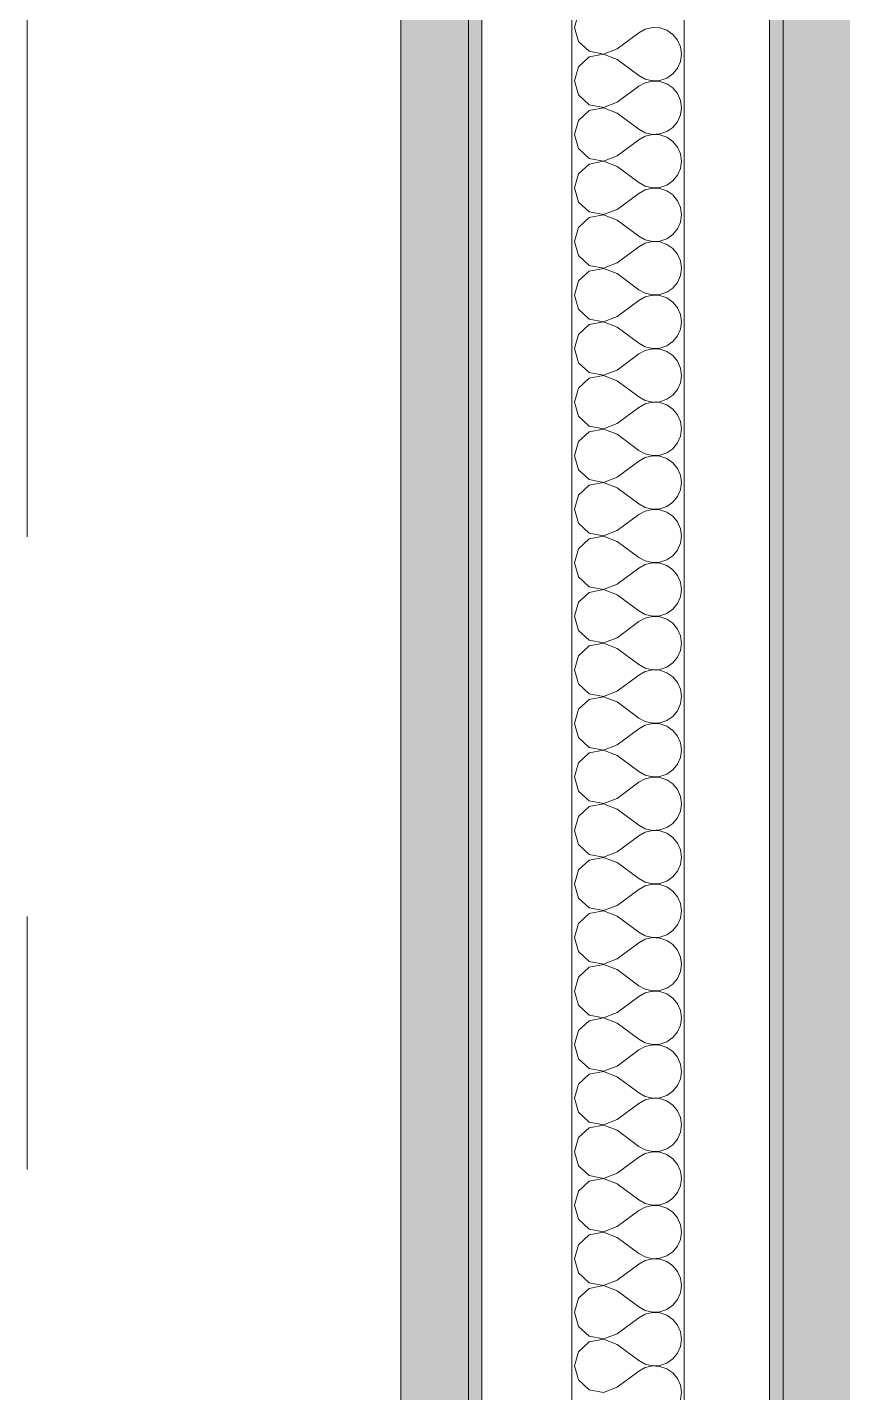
# Model space of a CAD drawing. Header units: millimetres. Extents: x -48147 to 1428745, y -495156 to 18123.
# Drawn here: x 1375173 to 1375628, y -477062 to -476301 of the extents above; entities that cross this region are included whole.
import ezdxf
from ezdxf.enums import TextEntityAlignment as Align

# ---------------------------------------------------------------- set-up
doc = ezdxf.new("R2010")
doc.units = ezdxf.units.MM
doc.header["$MEASUREMENT"] = 0
doc.linetypes.add('Double Dashed', pattern=[1093.611073, 529.166651, -211.666656, 141.111112, -211.666656])
doc.linetypes.add('Wipeout_Contour', pattern=[1000, 0, -1000])
doc.layers.add('New_A-15-MG_Structural_Grid_Phase_2', color=7, linetype='Continuous')
doc.layers.add('New_A-25-M_Wall_Int', color=7, linetype='Continuous')
doc.layers.add('New_A-15-MG_Structural_Grid_Phase_2_Pen_No__222', color=7, linetype='Continuous', lineweight=13, true_color=0x65af33)
doc.layers.add('New_A-25-M_Wall_Int_Pen_No__107', color=7, linetype='Continuous', lineweight=15, true_color=0xa6a6a6)
doc.layers.add('New_A-25-M_Wall_Int_Pen_No__1', color=7, linetype='Continuous', lineweight=13)
doc.styles.add('GENERATED_STYLE_2', font='')
doc.styles.get('GENERATED_STYLE_2').set_extended_font_data('Swis721 BT')

# ---------------------------------------------------------------- blocks, each defined once
blk = doc.blocks.new('*X47', base_point=(1341556.51, -489898.95))
at = {"layer": 'New_A-25-M_Wall_Int_Pen_No__107', "linetype": 'Continuous'}
for p, q in [((1375480.9, -476293.17), (1375478.67, -476301.02)), ((1375478.67, -476301.02), (1375480.9, -476308.87)), ((1375502.55, -476312.96), (1375514.49, -476304)), ((1375518.09, -476302.01), (1375514.49, -476304)), ((1375522.11, -476301.08), (1375518.09, -476302.01)), ((1375526.22, -476301.28), (1375522.11, -476301.08)), ((1375530.12, -476302.6), (1375526.22, -476301.28)), ((1375533.52, -476304.93), (1375530.12, -476302.6)), ((1375480.9, -476308.87), (1375486.92, -476314.37)), ((1375536.14, -476308.1), (1375533.52, -476304.93)), ((1375537.81, -476311.87), (1375536.14, -476308.1)), ((1375538.37, -476315.95), (1375537.81, -476311.87)), ((1375486.92, -476317.52), (1375480.9, -476323.03)), ((1375486.92, -476314.37), (1375494.93, -476315.89)), ((1375494.93, -476316.01), (1375486.92, -476317.52)), ((1375494.93, -476315.89), (1375502.55, -476312.96)), ((1375502.55, -476318.93), (1375494.93, -476316.01)), ((1375502.55, -476318.93), (1375514.49, -476327.89)), ((1375537.81, -476320.03), (1375538.37, -476315.95)), ((1375480.9, -476323.03), (1375478.67, -476330.87)), ((1375530.12, -476329.3), (1375533.52, -476326.97)), ((1375533.52, -476326.97), (1375536.14, -476323.79)), ((1375536.14, -476323.79), (1375537.81, -476320.03)), ((1375478.67, -476330.87), (1375480.9, -476338.72)), ((1375502.55, -476342.82), (1375514.49, -476333.86)), ((1375514.49, -476327.89), (1375518.09, -476329.88)), ((1375518.09, -476331.87), (1375514.49, -476333.86)), ((1375518.09, -476329.88), (1375522.11, -476330.81)), ((1375522.11, -476330.93), (1375518.09, -476331.87)), ((1375522.11, -476330.81), (1375526.22, -476330.61)), ((1375526.22, -476331.13), (1375522.11, -476330.93)), ((1375526.22, -476330.61), (1375530.12, -476329.3)), ((1375530.12, -476332.45), (1375526.22, -476331.13)), ((1375533.52, -476334.78), (1375530.12, -476332.45)), ((1375480.9, -476338.72), (1375486.92, -476344.22)), ((1375536.14, -476337.95), (1375533.52, -476334.78)), ((1375537.81, -476341.72), (1375536.14, -476337.95)), ((1375538.37, -476345.8), (1375537.81, -476341.72)), ((1375486.92, -476347.38), (1375480.9, -476352.88)), ((1375486.92, -476344.22), (1375494.93, -476345.74)), ((1375494.93, -476345.86), (1375486.92, -476347.38)), ((1375494.93, -476345.74), (1375502.55, -476342.82)), ((1375502.55, -476348.79), (1375494.93, -476345.86)), ((1375502.55, -476348.79), (1375514.49, -476357.74)), ((1375536.14, -476353.65), (1375537.81, -476349.88)), ((1375537.81, -476349.88), (1375538.37, -476345.8)), ((1375480.9, -476352.88), (1375478.67, -476360.73)), ((1375530.12, -476359.15), (1375533.52, -476356.82)), ((1375533.52, -476356.82), (1375536.14, -476353.65)), ((1375478.67, -476360.73), (1375480.9, -476368.58)), ((1375502.55, -476372.67), (1375514.49, -476363.71)), ((1375514.49, -476357.74), (1375518.09, -476359.74)), ((1375518.09, -476361.72), (1375514.49, -476363.71)), ((1375518.09, -476359.74), (1375522.11, -476360.67)), ((1375522.11, -476360.79), (1375518.09, -476361.72)), ((1375522.11, -476360.67), (1375526.22, -476360.47)), ((1375526.22, -476360.99), (1375522.11, -476360.79)), ((1375526.22, -476360.47), (1375530.12, -476359.15)), ((1375530.12, -476362.3), (1375526.22, -476360.99)), ((1375533.52, -476364.64), (1375530.12, -476362.3)), ((1375536.14, -476367.81), (1375533.52, -476364.64)), ((1375480.9, -476368.58), (1375486.92, -476374.08)), ((1375494.93, -476375.59), (1375502.55, -476372.67)), ((1375537.81, -476371.58), (1375536.14, -476367.81)), ((1375538.37, -476375.66), (1375537.81, -476371.58)), ((1375486.92, -476377.23), (1375480.9, -476382.73)), ((1375486.92, -476374.08), (1375494.93, -476375.59)), ((1375494.93, -476375.72), (1375486.92, -476377.23)), ((1375502.55, -476378.64), (1375494.93, -476375.72)), ((1375502.55, -476378.64), (1375514.49, -476387.6)), ((1375536.14, -476383.5), (1375537.81, -476379.73)), ((1375537.81, -476379.73), (1375538.37, -476375.66)), ((1375480.9, -476382.73), (1375478.67, -476390.58)), ((1375514.49, -476387.6), (1375518.09, -476389.59)), ((1375530.12, -476389.01), (1375533.52, -476386.67)), ((1375533.52, -476386.67), (1375536.14, -476383.5)), ((1375478.67, -476390.58), (1375480.9, -476398.43)), ((1375502.55, -476402.52), (1375514.49, -476393.57)), ((1375518.09, -476391.57), (1375514.49, -476393.57)), ((1375518.09, -476389.59), (1375522.11, -476390.52)), ((1375522.11, -476390.64), (1375518.09, -476391.57)), ((1375522.11, -476390.52), (1375526.22, -476390.32)), ((1375526.22, -476390.84), (1375522.11, -476390.64)), ((1375526.22, -476390.32), (1375530.12, -476389.01)), ((1375530.12, -476392.16), (1375526.22, -476390.84)), ((1375533.52, -476394.49), (1375530.12, -476392.16)), ((1375536.14, -476397.66), (1375533.52, -476394.49)), ((1375480.9, -476398.43), (1375486.92, -476403.93)), ((1375494.93, -476405.45), (1375502.55, -476402.52)), ((1375537.81, -476401.43), (1375536.14, -476397.66)), ((1375538.37, -476405.51), (1375537.81, -476401.43)), ((1375486.92, -476407.09), (1375480.9, -476412.59)), ((1375486.92, -476403.93), (1375494.93, -476405.45)), ((1375494.93, -476405.57), (1375486.92, -476407.09)), ((1375502.55, -476408.49), (1375494.93, -476405.57)), ((1375502.55, -476408.49), (1375514.49, -476417.45)), ((1375536.14, -476413.36), (1375537.81, -476409.59)), ((1375537.81, -476409.59), (1375538.37, -476405.51)), ((1375480.9, -476412.59), (1375478.67, -476420.44)), ((1375514.49, -476417.45), (1375518.09, -476419.44)), ((1375530.12, -476418.86), (1375533.52, -476416.53)), ((1375533.52, -476416.53), (1375536.14, -476413.36)), ((1375478.67, -476420.44), (1375480.9, -476428.28)), ((1375502.55, -476432.38), (1375514.49, -476423.42)), ((1375518.09, -476421.43), (1375514.49, -476423.42)), ((1375518.09, -476419.44), (1375522.11, -476420.38)), ((1375522.11, -476420.5), (1375518.09, -476421.43)), ((1375522.11, -476420.38), (1375526.22, -476420.18)), ((1375526.22, -476420.7), (1375522.11, -476420.5)), ((1375526.22, -476420.18), (1375530.12, -476418.86)), ((1375530.12, -476422.01), (1375526.22, -476420.7)), ((1375533.52, -476424.34), (1375530.12, -476422.01)), ((1375536.14, -476427.52), (1375533.52, -476424.34)), ((1375480.9, -476428.28), (1375486.92, -476433.79)), ((1375494.93, -476435.3), (1375502.55, -476432.38)), ((1375537.81, -476431.28), (1375536.14, -476427.52)), ((1375538.37, -476435.36), (1375537.81, -476431.28)), ((1375486.92, -476436.94), (1375480.9, -476442.44)), ((1375486.92, -476433.79), (1375494.93, -476435.3)), ((1375494.93, -476435.42), (1375486.92, -476436.94)), ((1375502.55, -476438.35), (1375494.93, -476435.42)), ((1375502.55, -476438.35), (1375514.49, -476447.31)), ((1375536.14, -476443.21), (1375537.81, -476439.44)), ((1375537.81, -476439.44), (1375538.37, -476435.36)), ((1375480.9, -476442.44), (1375478.67, -476450.29)), ((1375514.49, -476447.31), (1375518.09, -476449.3)), ((1375526.22, -476450.03), (1375530.12, -476448.71)), ((1375530.12, -476448.71), (1375533.52, -476446.38)), ((1375533.52, -476446.38), (1375536.14, -476443.21)), ((1375478.67, -476450.29), (1375480.9, -476458.14)), ((1375502.55, -476462.23), (1375514.49, -476453.28)), ((1375518.09, -476451.28), (1375514.49, -476453.28)), ((1375518.09, -476449.3), (1375522.11, -476450.23)), ((1375522.11, -476450.35), (1375518.09, -476451.28)), ((1375522.11, -476450.23), (1375526.22, -476450.03)), ((1375526.22, -476450.55), (1375522.11, -476450.35)), ((1375530.12, -476451.87), (1375526.22, -476450.55)), ((1375533.52, -476454.2), (1375530.12, -476451.87)), ((1375536.14, -476457.37), (1375533.52, -476454.2)), ((1375480.9, -476458.14), (1375486.92, -476463.64)), ((1375486.92, -476463.64), (1375494.93, -476465.16)), ((1375494.93, -476465.16), (1375502.55, -476462.23)), ((1375537.81, -476461.14), (1375536.14, -476457.37)), ((1375538.37, -476465.22), (1375537.81, -476461.14)), ((1375486.92, -476466.79), (1375480.9, -476472.3)), ((1375494.93, -476465.28), (1375486.92, -476466.79)), ((1375502.55, -476468.2), (1375494.93, -476465.28)), ((1375502.55, -476468.2), (1375514.49, -476477.16)), ((1375536.14, -476473.07), (1375537.81, -476469.3)), ((1375537.81, -476469.3), (1375538.37, -476465.22)), ((1375480.9, -476472.3), (1375478.67, -476480.14)), ((1375514.49, -476477.16), (1375518.09, -476479.15)), ((1375518.09, -476479.15), (1375522.11, -476480.08)), ((1375526.22, -476479.89), (1375530.12, -476478.57)), ((1375530.12, -476478.57), (1375533.52, -476476.24)), ((1375533.52, -476476.24), (1375536.14, -476473.07)), ((1375478.67, -476480.14), (1375480.9, -476487.99)), ((1375502.55, -476492.09), (1375514.49, -476483.13)), ((1375518.09, -476481.14), (1375514.49, -476483.13)), ((1375522.11, -476480.21), (1375518.09, -476481.14)), ((1375522.11, -476480.08), (1375526.22, -476479.89)), ((1375526.22, -476480.4), (1375522.11, -476480.21)), ((1375530.12, -476481.72), (1375526.22, -476480.4)), ((1375533.52, -476484.05), (1375530.12, -476481.72)), ((1375536.14, -476487.22), (1375533.52, -476484.05)), ((1375480.9, -476487.99), (1375486.92, -476493.5)), ((1375486.92, -476493.5), (1375494.93, -476495.01)), ((1375494.93, -476495.01), (1375502.55, -476492.09)), ((1375537.81, -476490.99), (1375536.14, -476487.22)), ((1375538.37, -476495.07), (1375537.81, -476490.99)), ((1375480.9, -476502.15), (1375478.67, -476510)), ((1375486.92, -476496.65), (1375480.9, -476502.15)), ((1375494.93, -476495.13), (1375486.92, -476496.65)), ((1375502.55, -476498.06), (1375494.93, -476495.13)), ((1375502.55, -476498.06), (1375514.49, -476507.01)), ((1375536.14, -476502.92), (1375537.81, -476499.15)), ((1375537.81, -476499.15), (1375538.37, -476495.07)), ((1375514.49, -476507.01), (1375518.09, -476509.01)), ((1375518.09, -476509.01), (1375522.11, -476509.94)), ((1375522.11, -476509.94), (1375526.22, -476509.74)), ((1375526.22, -476509.74), (1375530.12, -476508.42)), ((1375530.12, -476508.42), (1375533.52, -476506.09)), ((1375533.52, -476506.09), (1375536.14, -476502.92)), ((1375478.67, -476510), (1375480.9, -476517.85)), ((1375502.55, -476521.94), (1375514.49, -476512.98)), ((1375518.09, -476510.99), (1375514.49, -476512.98)), ((1375522.11, -476510.06), (1375518.09, -476510.99)), ((1375526.22, -476510.26), (1375522.11, -476510.06)), ((1375530.12, -476511.58), (1375526.22, -476510.26)), ((1375533.52, -476513.91), (1375530.12, -476511.58)), ((1375536.14, -476517.08), (1375533.52, -476513.91)), ((1375537.81, -476520.85), (1375536.14, -476517.08)), ((1375480.9, -476517.85), (1375486.92, -476523.35)), ((1375486.92, -476523.35), (1375494.93, -476524.87)), ((1375494.93, -476524.99), (1375486.92, -476526.5)), ((1375494.93, -476524.87), (1375502.55, -476521.94)), ((1375502.55, -476527.91), (1375494.93, -476524.99)), ((1375538.37, -476524.93), (1375537.81, -476520.85)), ((1375537.81, -476529.01), (1375538.37, -476524.93)), ((1375480.9, -476532.01), (1375478.67, -476539.85)), ((1375486.92, -476526.5), (1375480.9, -476532.01)), ((1375502.55, -476527.91), (1375514.49, -476536.87)), ((1375536.14, -476532.77), (1375537.81, -476529.01)), ((1375478.67, -476539.85), (1375480.9, -476547.7)), ((1375514.49, -476536.87), (1375518.09, -476538.86)), ((1375518.09, -476538.86), (1375522.11, -476539.79)), ((1375522.11, -476539.91), (1375518.09, -476540.85)), ((1375522.11, -476539.79), (1375526.22, -476539.59)), ((1375526.22, -476540.11), (1375522.11, -476539.91)), ((1375526.22, -476539.59), (1375530.12, -476538.28)), ((1375530.12, -476541.43), (1375526.22, -476540.11)), ((1375530.12, -476538.28), (1375533.52, -476535.95)), ((1375533.52, -476535.95), (1375536.14, -476532.77)), ((1375480.9, -476547.7), (1375486.92, -476553.2)), ((1375502.55, -476551.8), (1375514.49, -476542.84)), ((1375518.09, -476540.85), (1375514.49, -476542.84)), ((1375533.52, -476543.76), (1375530.12, -476541.43)), ((1375536.14, -476546.93), (1375533.52, -476543.76)), ((1375537.81, -476550.7), (1375536.14, -476546.93)), ((1375486.92, -476553.2), (1375494.93, -476554.72)), ((1375494.93, -476554.84), (1375486.92, -476556.36)), ((1375494.93, -476554.72), (1375502.55, -476551.8)), ((1375502.55, -476557.77), (1375494.93, -476554.84)), ((1375538.37, -476554.78), (1375537.81, -476550.7)), ((1375537.81, -476558.86), (1375538.37, -476554.78)), ((1375480.9, -476561.86), (1375478.67, -476569.71)), ((1375486.92, -476556.36), (1375480.9, -476561.86)), ((1375502.55, -476557.77), (1375514.49, -476566.72)), ((1375533.52, -476565.8), (1375536.14, -476562.63)), ((1375536.14, -476562.63), (1375537.81, -476558.86)), ((1375478.67, -476569.71), (1375480.9, -476577.56)), ((1375514.49, -476566.72), (1375518.09, -476568.72)), ((1375518.09, -476570.7), (1375514.49, -476572.69)), ((1375518.09, -476568.72), (1375522.11, -476569.65)), ((1375522.11, -476569.77), (1375518.09, -476570.7)), ((1375522.11, -476569.65), (1375526.22, -476569.45)), ((1375526.22, -476569.97), (1375522.11, -476569.77)), ((1375526.22, -476569.45), (1375530.12, -476568.13)), ((1375530.12, -476571.28), (1375526.22, -476569.97)), ((1375530.12, -476568.13), (1375533.52, -476565.8)), ((1375480.9, -476577.56), (1375486.92, -476583.06)), ((1375502.55, -476581.65), (1375514.49, -476572.69)), ((1375533.52, -476573.62), (1375530.12, -476571.28)), ((1375536.14, -476576.79), (1375533.52, -476573.62)), ((1375537.81, -476580.56), (1375536.14, -476576.79)), ((1375486.92, -476583.06), (1375494.93, -476584.57)), ((1375494.93, -476584.7), (1375486.92, -476586.21)), ((1375494.93, -476584.57), (1375502.55, -476581.65)), ((1375502.55, -476587.62), (1375494.93, -476584.7)), ((1375538.37, -476584.63), (1375537.81, -476580.56)), ((1375537.81, -476588.71), (1375538.37, -476584.63)), ((1375480.9, -476591.71), (1375478.67, -476599.56)), ((1375486.92, -476586.21), (1375480.9, -476591.71)), ((1375502.55, -476587.62), (1375514.49, -476596.58)), ((1375533.52, -476595.65), (1375536.14, -476592.48)), ((1375536.14, -476592.48), (1375537.81, -476588.71)), ((1375478.67, -476599.56), (1375480.9, -476607.41)), ((1375514.49, -476596.58), (1375518.09, -476598.57)), ((1375518.09, -476600.55), (1375514.49, -476602.55)), ((1375518.09, -476598.57), (1375522.11, -476599.5)), ((1375522.11, -476599.62), (1375518.09, -476600.55)), ((1375522.11, -476599.5), (1375526.22, -476599.3)), ((1375526.22, -476599.82), (1375522.11, -476599.62)), ((1375526.22, -476599.3), (1375530.12, -476597.99)), ((1375530.12, -476601.14), (1375526.22, -476599.82)), ((1375530.12, -476597.99), (1375533.52, -476595.65)), ((1375533.52, -476603.47), (1375530.12, -476601.14)), ((1375480.9, -476607.41), (1375486.92, -476612.91)), ((1375502.55, -476611.5), (1375514.49, -476602.55)), ((1375536.14, -476606.64), (1375533.52, -476603.47)), ((1375537.81, -476610.41), (1375536.14, -476606.64)), ((1375486.92, -476616.06), (1375480.9, -476621.57)), ((1375486.92, -476612.91), (1375494.93, -476614.43)), ((1375494.93, -476614.55), (1375486.92, -476616.06)), ((1375494.93, -476614.43), (1375502.55, -476611.5)), ((1375502.55, -476617.47), (1375494.93, -476614.55)), ((1375538.37, -476614.49), (1375537.81, -476610.41)), ((1375537.81, -476618.57), (1375538.37, -476614.49)), ((1375480.9, -476621.57), (1375478.67, -476629.42)), ((1375502.55, -476617.47), (1375514.49, -476626.43)), ((1375533.52, -476625.51), (1375536.14, -476622.34)), ((1375536.14, -476622.34), (1375537.81, -476618.57)), ((1375478.67, -476629.42), (1375480.9, -476637.26)), ((1375514.49, -476626.43), (1375518.09, -476628.42)), ((1375518.09, -476630.41), (1375514.49, -476632.4)), ((1375518.09, -476628.42), (1375522.11, -476629.36)), ((1375522.11, -476629.48), (1375518.09, -476630.41)), ((1375522.11, -476629.36), (1375526.22, -476629.16)), ((1375526.22, -476629.68), (1375522.11, -476629.48)), ((1375526.22, -476629.16), (1375530.12, -476627.84)), ((1375530.12, -476630.99), (1375526.22, -476629.68)), ((1375530.12, -476627.84), (1375533.52, -476625.51)), ((1375533.52, -476633.32), (1375530.12, -476630.99)), ((1375480.9, -476637.26), (1375486.92, -476642.77)), ((1375502.55, -476641.36), (1375514.49, -476632.4)), ((1375536.14, -476636.5), (1375533.52, -476633.32)), ((1375537.81, -476640.26), (1375536.14, -476636.5)), ((1375486.92, -476645.92), (1375480.9, -476651.42)), ((1375486.92, -476642.77), (1375494.93, -476644.28)), ((1375494.93, -476644.4), (1375486.92, -476645.92)), ((1375494.93, -476644.28), (1375502.55, -476641.36)), ((1375502.55, -476647.33), (1375494.93, -476644.4)), ((1375538.37, -476644.34), (1375537.81, -476640.26)), ((1375537.81, -476648.42), (1375538.37, -476644.34)), ((1375480.9, -476651.42), (1375478.67, -476659.27)), ((1375502.55, -476647.33), (1375514.49, -476656.28)), ((1375533.52, -476655.36), (1375536.14, -476652.19)), ((1375536.14, -476652.19), (1375537.81, -476648.42)), ((1375478.67, -476659.27), (1375480.9, -476667.12)), ((1375514.49, -476656.28), (1375518.09, -476658.28)), ((1375518.09, -476660.26), (1375514.49, -476662.26)), ((1375518.09, -476658.28), (1375522.11, -476659.21)), ((1375522.11, -476659.33), (1375518.09, -476660.26)), ((1375522.11, -476659.21), (1375526.22, -476659.01)), ((1375526.22, -476659.53), (1375522.11, -476659.33)), ((1375526.22, -476659.01), (1375530.12, -476657.69)), ((1375530.12, -476660.85), (1375526.22, -476659.53)), ((1375530.12, -476657.69), (1375533.52, -476655.36)), ((1375533.52, -476663.18), (1375530.12, -476660.85)), ((1375480.9, -476667.12), (1375486.92, -476672.62)), ((1375502.55, -476671.21), (1375514.49, -476662.26)), ((1375536.14, -476666.35), (1375533.52, -476663.18)), ((1375537.81, -476670.12), (1375536.14, -476666.35)), ((1375486.92, -476675.77), (1375480.9, -476681.28)), ((1375486.92, -476672.62), (1375494.93, -476674.14)), ((1375494.93, -476674.26), (1375486.92, -476675.77)), ((1375494.93, -476674.14), (1375502.55, -476671.21)), ((1375502.55, -476677.18), (1375494.93, -476674.26)), ((1375502.55, -476677.18), (1375514.49, -476686.14)), ((1375538.37, -476674.2), (1375537.81, -476670.12)), ((1375537.81, -476678.28), (1375538.37, -476674.2)), ((1375480.9, -476681.28), (1375478.67, -476689.12)), ((1375533.52, -476685.22), (1375536.14, -476682.05)), ((1375536.14, -476682.05), (1375537.81, -476678.28)), ((1375478.67, -476689.12), (1375480.9, -476696.97)), ((1375502.55, -476701.07), (1375514.49, -476692.11)), ((1375514.49, -476686.14), (1375518.09, -476688.13)), ((1375518.09, -476690.12), (1375514.49, -476692.11)), ((1375518.09, -476688.13), (1375522.11, -476689.06)), ((1375522.11, -476689.18), (1375518.09, -476690.12)), ((1375522.11, -476689.06), (1375526.22, -476688.86)), ((1375526.22, -476689.38), (1375522.11, -476689.18)), ((1375526.22, -476688.86), (1375530.12, -476687.55)), ((1375530.12, -476690.7), (1375526.22, -476689.38)), ((1375530.12, -476687.55), (1375533.52, -476685.22)), ((1375533.52, -476693.03), (1375530.12, -476690.7)), ((1375480.9, -476696.97), (1375486.92, -476702.48)), ((1375536.14, -476696.2), (1375533.52, -476693.03)), ((1375537.81, -476699.97), (1375536.14, -476696.2)), ((1375538.37, -476704.05), (1375537.81, -476699.97)), ((1375486.92, -476705.63), (1375480.9, -476711.13)), ((1375486.92, -476702.48), (1375494.93, -476703.99)), ((1375494.93, -476704.11), (1375486.92, -476705.63)), ((1375494.93, -476703.99), (1375502.55, -476701.07)), ((1375502.55, -476707.04), (1375494.93, -476704.11)), ((1375502.55, -476707.04), (1375514.49, -476715.99)), ((1375537.81, -476708.13), (1375538.37, -476704.05)), ((1375480.9, -476711.13), (1375478.67, -476718.98)), ((1375530.12, -476717.4), (1375533.52, -476715.07)), ((1375533.52, -476715.07), (1375536.14, -476711.9)), ((1375536.14, -476711.9), (1375537.81, -476708.13)), ((1375478.67, -476718.98), (1375480.9, -476726.83)), ((1375502.55, -476730.92), (1375514.49, -476721.96)), ((1375514.49, -476715.99), (1375518.09, -476717.99)), ((1375518.09, -476719.97), (1375514.49, -476721.96)), ((1375518.09, -476717.99), (1375522.11, -476718.92)), ((1375522.11, -476719.04), (1375518.09, -476719.97)), ((1375522.11, -476718.92), (1375526.22, -476718.72)), ((1375526.22, -476719.24), (1375522.11, -476719.04)), ((1375526.22, -476718.72), (1375530.12, -476717.4)), ((1375530.12, -476720.55), (1375526.22, -476719.24)), ((1375533.52, -476722.89), (1375530.12, -476720.55)), ((1375536.14, -476726.06), (1375533.52, -476722.89)), ((1375480.9, -476726.83), (1375486.92, -476732.33)), ((1375537.81, -476729.83), (1375536.14, -476726.06)), ((1375538.37, -476733.91), (1375537.81, -476729.83)), ((1375486.92, -476735.48), (1375480.9, -476740.99)), ((1375486.92, -476732.33), (1375494.93, -476733.85)), ((1375494.93, -476733.97), (1375486.92, -476735.48)), ((1375494.93, -476733.85), (1375502.55, -476730.92)), ((1375502.55, -476736.89), (1375494.93, -476733.97)), ((1375502.55, -476736.89), (1375514.49, -476745.85)), ((1375536.14, -476741.75), (1375537.81, -476737.99)), ((1375537.81, -476737.99), (1375538.37, -476733.91)), ((1375480.9, -476740.99), (1375478.67, -476748.83)), ((1375530.12, -476747.26), (1375533.52, -476744.92)), ((1375533.52, -476744.92), (1375536.14, -476741.75)), ((1375478.67, -476748.83), (1375480.9, -476756.68)), ((1375502.55, -476760.77), (1375514.49, -476751.82)), ((1375514.49, -476745.85), (1375518.09, -476747.84)), ((1375518.09, -476749.83), (1375514.49, -476751.82)), ((1375518.09, -476747.84), (1375522.11, -476748.77)), ((1375522.11, -476748.89), (1375518.09, -476749.83)), ((1375522.11, -476748.77), (1375526.22, -476748.57)), ((1375526.22, -476749.09), (1375522.11, -476748.89)), ((1375526.22, -476748.57), (1375530.12, -476747.26)), ((1375530.12, -476750.41), (1375526.22, -476749.09)), ((1375533.52, -476752.74), (1375530.12, -476750.41)), ((1375536.14, -476755.91), (1375533.52, -476752.74)), ((1375480.9, -476756.68), (1375486.92, -476762.18)), ((1375494.93, -476763.7), (1375502.55, -476760.77)), ((1375537.81, -476759.68), (1375536.14, -476755.91)), ((1375538.37, -476763.76), (1375537.81, -476759.68)), ((1375486.92, -476765.34), (1375480.9, -476770.84)), ((1375486.92, -476762.18), (1375494.93, -476763.7)), ((1375494.93, -476763.82), (1375486.92, -476765.34)), ((1375502.55, -476766.75), (1375494.93, -476763.82)), ((1375502.55, -476766.75), (1375514.49, -476775.7)), ((1375536.14, -476771.61), (1375537.81, -476767.84)), ((1375537.81, -476767.84), (1375538.37, -476763.76)), ((1375480.9, -476770.84), (1375478.67, -476778.69)), ((1375514.49, -476775.7), (1375518.09, -476777.69)), ((1375530.12, -476777.11), (1375533.52, -476774.78)), ((1375533.52, -476774.78), (1375536.14, -476771.61)), ((1375478.67, -476778.69), (1375480.9, -476786.54)), ((1375502.55, -476790.63), (1375514.49, -476781.67)), ((1375518.09, -476779.68), (1375514.49, -476781.67)), ((1375518.09, -476777.69), (1375522.11, -476778.63)), ((1375522.11, -476778.75), (1375518.09, -476779.68)), ((1375522.11, -476778.63), (1375526.22, -476778.43)), ((1375526.22, -476778.95), (1375522.11, -476778.75)), ((1375526.22, -476778.43), (1375530.12, -476777.11)), ((1375530.12, -476780.26), (1375526.22, -476778.95)), ((1375533.52, -476782.6), (1375530.12, -476780.26)), ((1375536.14, -476785.77), (1375533.52, -476782.6)), ((1375480.9, -476786.54), (1375486.92, -476792.04)), ((1375494.93, -476793.55), (1375502.55, -476790.63)), ((1375537.81, -476789.54), (1375536.14, -476785.77)), ((1375538.37, -476793.61), (1375537.81, -476789.54)), ((1375486.92, -476795.19), (1375480.9, -476800.69)), ((1375486.92, -476792.04), (1375494.93, -476793.55)), ((1375494.93, -476793.67), (1375486.92, -476795.19)), ((1375502.55, -476796.6), (1375494.93, -476793.67)), ((1375502.55, -476796.6), (1375514.49, -476805.56)), ((1375536.14, -476801.46), (1375537.81, -476797.69)), ((1375537.81, -476797.69), (1375538.37, -476793.61)), ((1375480.9, -476800.69), (1375478.67, -476808.54)), ((1375514.49, -476805.56), (1375518.09, -476807.55)), ((1375530.12, -476806.97), (1375533.52, -476804.63)), ((1375533.52, -476804.63), (1375536.14, -476801.46)), ((1375478.67, -476808.54), (1375480.9, -476816.39)), ((1375502.55, -476820.48), (1375514.49, -476811.53)), ((1375518.09, -476809.53), (1375514.49, -476811.53)), ((1375518.09, -476807.55), (1375522.11, -476808.48)), ((1375522.11, -476808.6), (1375518.09, -476809.53)), ((1375522.11, -476808.48), (1375526.22, -476808.28)), ((1375526.22, -476808.8), (1375522.11, -476808.6)), ((1375526.22, -476808.28), (1375530.12, -476806.97)), ((1375530.12, -476810.12), (1375526.22, -476808.8)), ((1375533.52, -476812.45), (1375530.12, -476810.12)), ((1375536.14, -476815.62), (1375533.52, -476812.45)), ((1375480.9, -476816.39), (1375486.92, -476821.89)), ((1375486.92, -476821.89), (1375494.93, -476823.41)), ((1375494.93, -476823.41), (1375502.55, -476820.48)), ((1375537.81, -476819.39), (1375536.14, -476815.62)), ((1375538.37, -476823.47), (1375537.81, -476819.39)), ((1375486.92, -476825.04), (1375480.9, -476830.55)), ((1375494.93, -476823.53), (1375486.92, -476825.04)), ((1375502.55, -476826.45), (1375494.93, -476823.53)), ((1375502.55, -476826.45), (1375514.49, -476835.41)), ((1375536.14, -476831.32), (1375537.81, -476827.55)), ((1375537.81, -476827.55), (1375538.37, -476823.47)), ((1375480.9, -476830.55), (1375478.67, -476838.4)), ((1375514.49, -476835.41), (1375518.09, -476837.4)), ((1375526.22, -476838.14), (1375530.12, -476836.82)), ((1375530.12, -476836.82), (1375533.52, -476834.49)), ((1375533.52, -476834.49), (1375536.14, -476831.32)), ((1375478.67, -476838.4), (1375480.9, -476846.24)), ((1375502.55, -476850.34), (1375514.49, -476841.38)), ((1375518.09, -476839.39), (1375514.49, -476841.38)), ((1375518.09, -476837.4), (1375522.11, -476838.34)), ((1375522.11, -476838.46), (1375518.09, -476839.39)), ((1375522.11, -476838.34), (1375526.22, -476838.14)), ((1375526.22, -476838.66), (1375522.11, -476838.46)), ((1375530.12, -476839.97), (1375526.22, -476838.66)), ((1375533.52, -476842.3), (1375530.12, -476839.97)), ((1375536.14, -476845.48), (1375533.52, -476842.3)), ((1375480.9, -476846.24), (1375486.92, -476851.75)), ((1375486.92, -476851.75), (1375494.93, -476853.26)), ((1375494.93, -476853.26), (1375502.55, -476850.34)), ((1375537.81, -476849.24), (1375536.14, -476845.48)), ((1375538.37, -476853.32), (1375537.81, -476849.24)), ((1375486.92, -476854.9), (1375480.9, -476860.4)), ((1375494.93, -476853.38), (1375486.92, -476854.9)), ((1375502.55, -476856.31), (1375494.93, -476853.38)), ((1375502.55, -476856.31), (1375514.49, -476865.26)), ((1375536.14, -476861.17), (1375537.81, -476857.4)), ((1375537.81, -476857.4), (1375538.37, -476853.32)), ((1375480.9, -476860.4), (1375478.67, -476868.25)), ((1375514.49, -476865.26), (1375518.09, -476867.26)), ((1375518.09, -476867.26), (1375522.11, -476868.19)), ((1375526.22, -476867.99), (1375530.12, -476866.67)), ((1375530.12, -476866.67), (1375533.52, -476864.34)), ((1375533.52, -476864.34), (1375536.14, -476861.17)), ((1375478.67, -476868.25), (1375480.9, -476876.1)), ((1375502.55, -476880.19), (1375514.49, -476871.24)), ((1375518.09, -476869.24), (1375514.49, -476871.24)), ((1375522.11, -476868.31), (1375518.09, -476869.24)), ((1375522.11, -476868.19), (1375526.22, -476867.99)), ((1375526.22, -476868.51), (1375522.11, -476868.31)), ((1375530.12, -476869.83), (1375526.22, -476868.51)), ((1375533.52, -476872.16), (1375530.12, -476869.83)), ((1375536.14, -476875.33), (1375533.52, -476872.16)), ((1375480.9, -476876.1), (1375486.92, -476881.6)), ((1375486.92, -476881.6), (1375494.93, -476883.12)), ((1375494.93, -476883.12), (1375502.55, -476880.19)), ((1375537.81, -476879.1), (1375536.14, -476875.33)), ((1375538.37, -476883.18), (1375537.81, -476879.1)), ((1375480.9, -476890.26), (1375478.67, -476898.1)), ((1375486.92, -476884.75), (1375480.9, -476890.26)), ((1375494.93, -476883.24), (1375486.92, -476884.75)), ((1375502.55, -476886.16), (1375494.93, -476883.24)), ((1375502.55, -476886.16), (1375514.49, -476895.12)), ((1375536.14, -476891.02), (1375537.81, -476887.26)), ((1375537.81, -476887.26), (1375538.37, -476883.18)), ((1375478.67, -476898.1), (1375480.9, -476905.95)), ((1375514.49, -476895.12), (1375518.09, -476897.11)), ((1375518.09, -476897.11), (1375522.11, -476898.04)), ((1375522.11, -476898.04), (1375526.22, -476897.84)), ((1375526.22, -476897.84), (1375530.12, -476896.53)), ((1375530.12, -476896.53), (1375533.52, -476894.2)), ((1375533.52, -476894.2), (1375536.14, -476891.02)), ((1375502.55, -476910.05), (1375514.49, -476901.09)), ((1375518.09, -476899.1), (1375514.49, -476901.09)), ((1375522.11, -476898.16), (1375518.09, -476899.1)), ((1375526.22, -476898.36), (1375522.11, -476898.16)), ((1375530.12, -476899.68), (1375526.22, -476898.36)), ((1375533.52, -476902.01), (1375530.12, -476899.68)), ((1375536.14, -476905.18), (1375533.52, -476902.01)), ((1375537.81, -476908.95), (1375536.14, -476905.18)), ((1375480.9, -476905.95), (1375486.92, -476911.46)), ((1375486.92, -476911.46), (1375494.93, -476912.97)), ((1375494.93, -476913.09), (1375486.92, -476914.61)), ((1375494.93, -476912.97), (1375502.55, -476910.05)), ((1375502.55, -476916.02), (1375494.93, -476913.09)), ((1375538.37, -476913.03), (1375537.81, -476908.95)), ((1375537.81, -476917.11), (1375538.37, -476913.03)), ((1375480.9, -476920.11), (1375478.67, -476927.96)), ((1375486.92, -476914.61), (1375480.9, -476920.11)), ((1375502.55, -476916.02), (1375514.49, -476924.97)), ((1375533.52, -476924.05), (1375536.14, -476920.88)), ((1375536.14, -476920.88), (1375537.81, -476917.11)), ((1375478.67, -476927.96), (1375480.9, -476935.81)), ((1375514.49, -476924.97), (1375518.09, -476926.97)), ((1375518.09, -476926.97), (1375522.11, -476927.9)), ((1375522.11, -476928.02), (1375518.09, -476928.95)), ((1375522.11, -476927.9), (1375526.22, -476927.7)), ((1375526.22, -476928.22), (1375522.11, -476928.02)), ((1375526.22, -476927.7), (1375530.12, -476926.38)), ((1375530.12, -476929.53), (1375526.22, -476928.22)), ((1375530.12, -476926.38), (1375533.52, -476924.05)), ((1375480.9, -476935.81), (1375486.92, -476941.31)), ((1375502.55, -476939.9), (1375514.49, -476930.94)), ((1375518.09, -476928.95), (1375514.49, -476930.94)), ((1375533.52, -476931.87), (1375530.12, -476929.53)), ((1375536.14, -476935.04), (1375533.52, -476931.87)), ((1375537.81, -476938.81), (1375536.14, -476935.04)), ((1375486.92, -476941.31), (1375494.93, -476942.83)), ((1375494.93, -476942.95), (1375486.92, -476944.46)), ((1375494.93, -476942.83), (1375502.55, -476939.9)), ((1375502.55, -476945.87), (1375494.93, -476942.95)), ((1375538.37, -476942.89), (1375537.81, -476938.81)), ((1375537.81, -476946.96), (1375538.37, -476942.89)), ((1375480.9, -476949.97), (1375478.67, -476957.81)), ((1375486.92, -476944.46), (1375480.9, -476949.97)), ((1375502.55, -476945.87), (1375514.49, -476954.83)), ((1375533.52, -476953.9), (1375536.14, -476950.73)), ((1375536.14, -476950.73), (1375537.81, -476946.96)), ((1375478.67, -476957.81), (1375480.9, -476965.66)), ((1375514.49, -476954.83), (1375518.09, -476956.82)), ((1375518.09, -476958.81), (1375514.49, -476960.8)), ((1375518.09, -476956.82), (1375522.11, -476957.75)), ((1375522.11, -476957.87), (1375518.09, -476958.81)), ((1375522.11, -476957.75), (1375526.22, -476957.55)), ((1375526.22, -476958.07), (1375522.11, -476957.87)), ((1375526.22, -476957.55), (1375530.12, -476956.24)), ((1375530.12, -476959.39), (1375526.22, -476958.07)), ((1375530.12, -476956.24), (1375533.52, -476953.9)), ((1375480.9, -476965.66), (1375486.92, -476971.16)), ((1375502.55, -476969.75), (1375514.49, -476960.8)), ((1375533.52, -476961.72), (1375530.12, -476959.39)), ((1375536.14, -476964.89), (1375533.52, -476961.72)), ((1375537.81, -476968.66), (1375536.14, -476964.89)), ((1375486.92, -476971.16), (1375494.93, -476972.68)), ((1375494.93, -476972.8), (1375486.92, -476974.32)), ((1375494.93, -476972.68), (1375502.55, -476969.75)), ((1375502.55, -476975.73), (1375494.93, -476972.8)), ((1375538.37, -476972.74), (1375537.81, -476968.66)), ((1375537.81, -476976.82), (1375538.37, -476972.74)), ((1375480.9, -476979.82), (1375478.67, -476987.67)), ((1375486.92, -476974.32), (1375480.9, -476979.82)), ((1375502.55, -476975.73), (1375514.49, -476984.68)), ((1375533.52, -476983.76), (1375536.14, -476980.59)), ((1375536.14, -476980.59), (1375537.81, -476976.82)), ((1375478.67, -476987.67), (1375480.9, -476995.51)), ((1375514.49, -476984.68), (1375518.09, -476986.67)), ((1375518.09, -476988.66), (1375514.49, -476990.65)), ((1375518.09, -476986.67), (1375522.11, -476987.61)), ((1375522.11, -476987.73), (1375518.09, -476988.66)), ((1375522.11, -476987.61), (1375526.22, -476987.41)), ((1375526.22, -476987.93), (1375522.11, -476987.73)), ((1375526.22, -476987.41), (1375530.12, -476986.09)), ((1375530.12, -476989.24), (1375526.22, -476987.93)), ((1375530.12, -476986.09), (1375533.52, -476983.76)), ((1375533.52, -476991.58), (1375530.12, -476989.24)), ((1375480.9, -476995.51), (1375486.92, -477001.02)), ((1375502.55, -476999.61), (1375514.49, -476990.65)), ((1375536.14, -476994.75), (1375533.52, -476991.58)), ((1375537.81, -476998.52), (1375536.14, -476994.75)), ((1375486.92, -477004.17), (1375480.9, -477009.67)), ((1375486.92, -477001.02), (1375494.93, -477002.53)), ((1375494.93, -477002.65), (1375486.92, -477004.17)), ((1375494.93, -477002.53), (1375502.55, -476999.61)), ((1375502.55, -477005.58), (1375494.93, -477002.65)), ((1375538.37, -477002.59), (1375537.81, -476998.52)), ((1375537.81, -477006.67), (1375538.37, -477002.59)), ((1375480.9, -477009.67), (1375478.67, -477017.52)), ((1375502.55, -477005.58), (1375514.49, -477014.54)), ((1375533.52, -477013.61), (1375536.14, -477010.44)), ((1375536.14, -477010.44), (1375537.81, -477006.67)), ((1375478.67, -477017.52), (1375480.9, -477025.37)), ((1375514.49, -477014.54), (1375518.09, -477016.53)), ((1375518.09, -477018.51), (1375514.49, -477020.51)), ((1375518.09, -477016.53), (1375522.11, -477017.46)), ((1375522.11, -477017.58), (1375518.09, -477018.51)), ((1375522.11, -477017.46), (1375526.22, -477017.26)), ((1375526.22, -477017.78), (1375522.11, -477017.58)), ((1375526.22, -477017.26), (1375530.12, -477015.95)), ((1375530.12, -477019.1), (1375526.22, -477017.78)), ((1375530.12, -477015.95), (1375533.52, -477013.61)), ((1375533.52, -477021.43), (1375530.12, -477019.1)), ((1375480.9, -477025.37), (1375486.92, -477030.87)), ((1375502.55, -477029.46), (1375514.49, -477020.51)), ((1375536.14, -477024.6), (1375533.52, -477021.43)), ((1375537.81, -477028.37), (1375536.14, -477024.6)), ((1375486.92, -477034.02), (1375480.9, -477039.53)), ((1375486.92, -477030.87), (1375494.93, -477032.39)), ((1375494.93, -477032.51), (1375486.92, -477034.02)), ((1375494.93, -477032.39), (1375502.55, -477029.46)), ((1375502.55, -477035.43), (1375494.93, -477032.51)), ((1375538.37, -477032.45), (1375537.81, -477028.37)), ((1375537.81, -477036.53), (1375538.37, -477032.45)), ((1375480.9, -477039.53), (1375478.67, -477047.38)), ((1375502.55, -477035.43), (1375514.49, -477044.39)), ((1375533.52, -477043.47), (1375536.14, -477040.3)), ((1375536.14, -477040.3), (1375537.81, -477036.53)), ((1375478.67, -477047.38), (1375480.9, -477055.22)), ((1375502.55, -477059.32), (1375514.49, -477050.36)), ((1375514.49, -477044.39), (1375518.09, -477046.38)), ((1375518.09, -477048.37), (1375514.49, -477050.36)), ((1375518.09, -477046.38), (1375522.11, -477047.32)), ((1375522.11, -477047.44), (1375518.09, -477048.37)), ((1375522.11, -477047.32), (1375526.22, -477047.12)), ((1375526.22, -477047.64), (1375522.11, -477047.44)), ((1375526.22, -477047.12), (1375530.12, -477045.8)), ((1375530.12, -477048.95), (1375526.22, -477047.64)), ((1375530.12, -477045.8), (1375533.52, -477043.47)), ((1375533.52, -477051.28), (1375530.12, -477048.95)), ((1375480.9, -477055.22), (1375486.92, -477060.73)), ((1375536.14, -477054.46), (1375533.52, -477051.28)), ((1375537.81, -477058.22), (1375536.14, -477054.46)), ((1375486.92, -477060.73), (1375494.93, -477062.24)), ((1375494.93, -477062.24), (1375502.55, -477059.32)), ((1375538.37, -477062.3), (1375537.81, -477058.22)), ((1375537.81, -477066.38), (1375538.37, -477062.3))]:
    blk.add_line(p, q, dxfattribs=at)
blk = doc.blocks.new('Section Elem_25_2', base_point=(1341556.51, -489898.95))
at = {"layer": 'New_A-25-M_Wall_Int_Pen_No__107', "linetype": 'Continuous'}
for points in [[(1375381.88, -477748.95), (1375419.49, -477748.95), (1375419.49, -473913.37), (1375381.88, -473912.9)], [(1375595.04, -477748.95), (1375632.65, -477748.95), (1375632.65, -474773.95), (1375595.04, -474773.95)]]:
    blk.add_hatch(color=256, dxfattribs=at).paths.add_polyline_path(points)
at = {"layer": 'New_A-25-M_Wall_Int_Pen_No__107', "linetype": 'Continuous', "lineweight": 0, "true_color": 0x535353}
blk.add_hatch(color=251, dxfattribs=at).paths.add_polyline_path([(1375419.49, -477748.95), (1375427.02, -477748.95), (1375427.02, -473913.47), (1375419.49, -473913.37)])
at = {"layer": 'New_A-25-M_Wall_Int_Pen_No__1', "linetype": 'Continuous'}
for p, q in [((1375381.88, -473912.9), (1375381.88, -477748.95)), ((1375419.49, -473913.37), (1375419.49, -477748.95)), ((1375595.04, -474773.95), (1375595.04, -477748.95))]:
    blk.add_line(p, q, dxfattribs=at)
at = {"color": 254, "linetype": 'Wipeout_Contour', "lineweight": 0, "ltscale": 5821734.780558883}
blk.add_wipeout([(1375427.02, -477748.95), (1375477.17, -477748.95), (1375477.17, -473914.1), (1375427.02, -473913.47)], dxfattribs=at).dxf.layer = 'New_A-25-M_Wall_Int'
at = {"layer": 'New_A-25-M_Wall_Int_Pen_No__1', "linetype": 'Continuous'}
blk.add_line((1375427.02, -473913.47), (1375427.02, -477748.95), dxfattribs=at)
at = {"color": 254, "linetype": 'Wipeout_Contour', "lineweight": 0, "ltscale": 5821948.538273929}
blk.add_wipeout([(1375477.17, -477748.95), (1375539.87, -477748.95), (1375539.87, -473914.89), (1375477.17, -473914.1)], dxfattribs=at).dxf.layer = 'New_A-25-M_Wall_Int'
at = {"layer": 'New_A-25-M_Wall_Int_Pen_No__1', "linetype": 'Continuous'}
blk.add_line((1375477.17, -473914.1), (1375477.17, -477748.95), dxfattribs=at)
at = {"layer": 'New_A-25-M_Wall_Int'}
blk.add_blockref('*X47', (1341556.51, -489898.95), dxfattribs=at)
at = {"color": 254, "linetype": 'Wipeout_Contour', "lineweight": 0, "ltscale": 5822157.546546752}
blk.add_wipeout([(1375539.87, -477748.95), (1375587.51, -477748.95), (1375587.51, -473915.48), (1375539.87, -473914.89)], dxfattribs=at).dxf.layer = 'New_A-25-M_Wall_Int'
at = {"layer": 'New_A-25-M_Wall_Int_Pen_No__107', "linetype": 'Continuous', "lineweight": 0, "true_color": 0x535353}
blk.add_hatch(color=251, dxfattribs=at).paths.add_polyline_path([(1375587.51, -477748.95), (1375595.04, -477748.95), (1375595.04, -474773.95), (1375595.04, -474748.95), (1375595.04, -473915.58), (1375587.51, -473915.48)])
at = {"layer": 'New_A-25-M_Wall_Int_Pen_No__1', "linetype": 'Continuous'}
for p, q in [((1375539.87, -473914.89), (1375539.87, -477748.95)), ((1375587.51, -473915.48), (1375587.51, -477748.95))]:
    blk.add_line(p, q, dxfattribs=at)
blk = doc.blocks.new('Standard grid marker[9]_2', base_point=(1375173.5, -468494.32))
at = {"layer": 'New_A-15-MG_Structural_Grid_Phase_2_Pen_No__222', "linetype": 'Double Dashed'}
blk.add_line((1375173.5, -469494.32), (1375173.5, -492898.95), dxfattribs=at)
at = {"layer": 'New_A-15-MG_Structural_Grid_Phase_2_Pen_No__222', "style": 'GENERATED_STYLE_2'}
for tag, p in [('AC_MarkerText_1_0', (1375173.5, -467950.93)), ('AC_MarkerText_1_1', (1375173.5, -494355.56))]:
    blk.add_attdef(tag, text='', height=350, rotation=360, dxfattribs=at).set_placement(p, align=Align.MIDDLE_CENTER)

msp = doc.modelspace()

# ---------------------------------------------------------------- block references
at = {"layer": 'New_A-25-M_Wall_Int'}
msp.add_blockref('Section Elem_25_2', (1341556.51, -489898.95), dxfattribs=at)

# ---------------------------------------------------------------- next in the draw order: block references
at = {"layer": 'New_A-15-MG_Structural_Grid_Phase_2', "color": 8, "linetype": 'Continuous', "lineweight": 15}
msp.add_blockref('Standard grid marker[9]_2', (1375173.5, -468494.32), dxfattribs=at)

doc.saveas('drawing.dxf')
